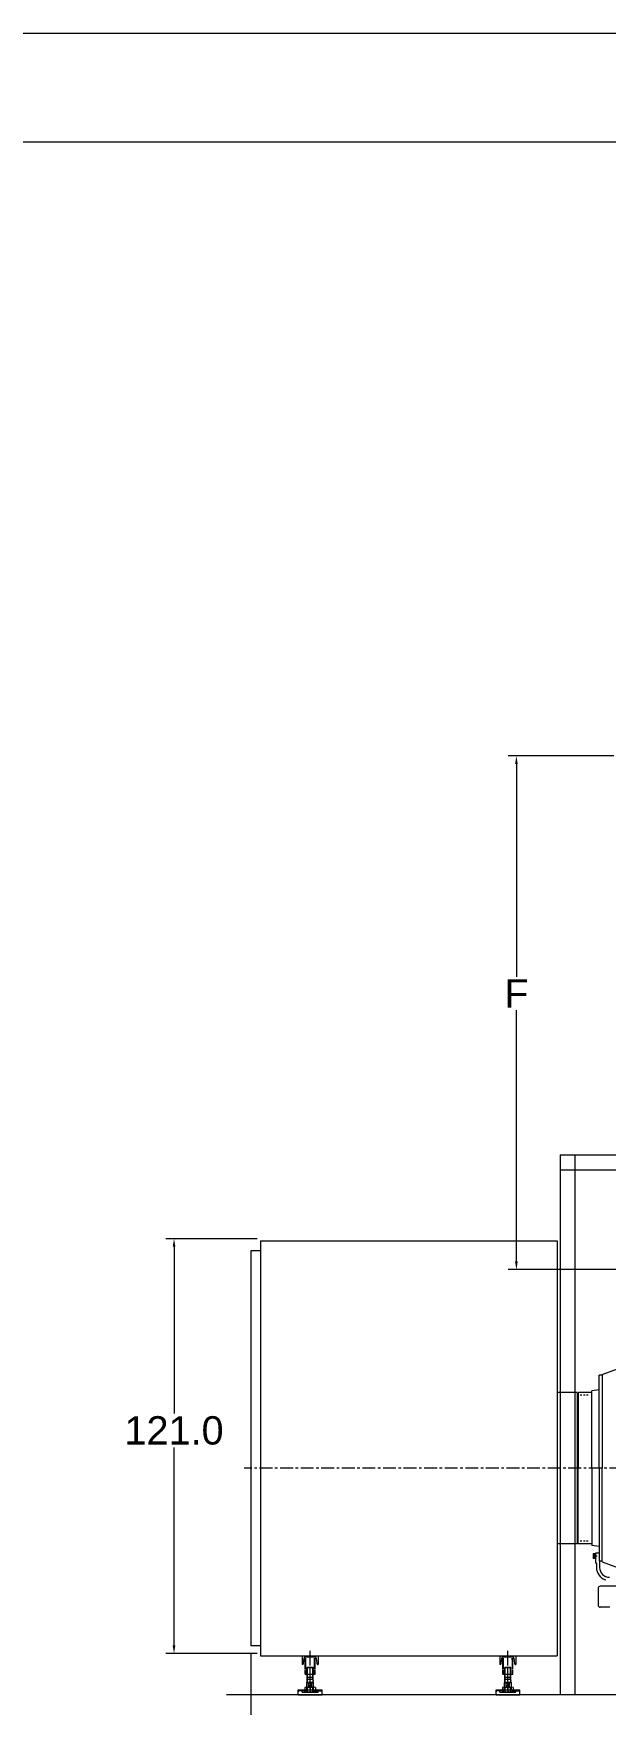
# Model space of a CAD drawing. Header units: inches. Extents: x -7 to 38035, y 41 to 29026.
# Drawn here: x 12844 to 17080, y 16643 to 29026 of the extents above; entities that cross this region are included whole.
import ezdxf
from ezdxf.enums import TextEntityAlignment as Align

# ---------------------------------------------------------------- set-up
doc = ezdxf.new("R2010")
doc.units = ezdxf.units.IN
doc.header["$MEASUREMENT"] = 0
for name, pattern in [('ACAD_ISO04W100', [30, 24, -3, 0, -3]), ('CENTER', [50.8, 31.75, -6.35, 6.35, -6.35]), ('EB_DASH', [6, 3, -3]), ('EB_DASHDOTDOT', [45, 30, -3, 3, -3, 3, -3])]:
    doc.linetypes.add(name, pattern=pattern)
doc.layers.get('Defpoints').update_dxf_attribs({"lineweight": 5})
for name, color, linetype, lineweight in [('CAXA1', 5, 'CENTER', 5), ('CAXAEB0', 7, 'Continuous', 5), ('Title Block', 7, 'Continuous', 5)]:
    doc.layers.add(name, color=color, linetype=linetype, lineweight=lineweight)
doc.styles.add('ACANSTS', font='romans.shx', dxfattribs={"height": 1})
doc.styles.add('Roman', font='arial.ttf')
doc.styles.get("Standard").update_dxf_attribs({"font": 'arial.ttf'})
doc.dimstyles.new('ISO-25', dxfattribs={"dimscale": 30, "dimtxt": 1.5, "dimasz": 1.5, "dimexe": 2, "dimexo": 2, "dimtad": 1, "dimtih": 1, "dimtoh": 1, "dimdec": 1, "dimlfac": 0.03937, "dimdsep": 46, "dimtxsty": 'Standard', "dimcen": 2.5, "dimclrd": 7, "dimclre": 7, "dimclrt": 7, "dimadec": 0, "dimazin": 0, "dimtfac": 1, "dimtdec": 1, "dimtmove": 0, "dimatfit": 3, "dimfxl": 1, "dimlwd": 5, "dimlwe": 5, "dimarcsym": 0})

# ---------------------------------------------------------------- blocks, each defined once
blk = doc.blocks.new('LONE STAR BLOWER TITLE BLOCK (SIZE A)')
at = {"layer": 'Title Block', "lineweight": 15}
for p, q in [((23.625, 18), (0, 18)), ((23.125, 17.5), (0.5, 17.5)), ((23.125, 17.5), (0.5, 17.5))]:
    blk.add_line(p, q, dxfattribs=at)
at = {"layer": 'Title Block', "lineweight": 15, "style": 'ACANSTS'}
for tag, p, height in [('DRAWN_BY', (14.7817, 2.2896), 0.135), ('DRAWN_DATE', (15.8526, 2.3021), 0.135), ('DRAWING_SUBTITLE', (17.7236, 1.9768), 0.2025), ('CHECKED_BY', (14.804, 1.9438), 0.135), ('CHECK_DATE', (15.8339, 1.9487), 0.135), ('ENGINEER', (14.7979, 1.6123), 0.135), ('ENG_DATE', (15.8249, 1.6112), 0.135), ('DRAWING_SUBTITLE', (17.7211, 1.5494), 0.2025), ('MANUFACTURING', (14.7936, 1.2748), 0.135), ('MFG_DATE', (15.826, 1.2778), 0.135), ('CONTROL', (14.7936, 0.9373), 0.135), ('CONTROL_DATE', (15.826, 0.9403), 0.135), ('CAGE_CODE', (17.9275, 0.9163), 0.135), ('MODEL_FILE_NAME', (9.0607, 0.6111), 0.135), ('APPROVED_BY', (14.7823, 0.5726), 0.135), ('APPROVAL_DATE', (15.8177, 0.5698), 0.135)]:
    blk.add_attdef(tag, p, '', height=height, dxfattribs=at)
at = {"layer": 'Title Block', "lineweight": 15, "style": 'Roman', "flags": 8}
for tag, height, p in [('DWG_NUMBER', 0.2812, (19.0664, 1.1474)), ('SCALE', 0.135, (18.1035, 0.7041)), ('SHEETNUMBER', 0.135, (21.2556, 0.7041)), ('TOTA_SHEETS', 0.135, (21.8939, 0.7016))]:
    blk.add_attdef(tag, text='', height=height, dxfattribs=at).set_placement(p, align=Align.TOP_LEFT)
at = {"layer": 'Title Block', "lineweight": 15, "style": 'ACANSTS'}
blk.add_attdef('REVISION', text='', height=0.135, dxfattribs=at).set_placement((22.8495, 0.8933), align=Align.CENTER)
blk = doc.blocks.new('*D241')
at = {"color": 7, "linetype": 'Continuous', "lineweight": 5, "transparency": 16777216}
for p, q in [((14501, 20095), (13825, 20095)), ((13885, 20035), (13885, 18799)), ((13885, 17081), (13885, 18547)), ((14501, 17021), (13825, 17021))]:
    blk.add_line(p, q, dxfattribs=at)
at = {"color": 7, "transparency": 16777216}
for points in [[(13875, 20035), (13895, 20035), (13885, 20095)], [(13875, 17081), (13895, 17081), (13885, 17021)]]:
    blk.add_solid(points, dxfattribs=at)
at = {"layer": 'Defpoints', "color": 0, "transparency": 16777216}
for p in [(14561, 20095), (13885, 17021), (14561, 17021)]:
    blk.add_point(p, dxfattribs=at)
at = {"color": 7, "lineweight": 5, "transparency": 16777216, "insert": (13885, 18673), "char_height": 210, "attachment_point": 5, "style": 'Roman'}
blk.add_mtext('121.0', dxfattribs=at)
blk = doc.blocks.new('*D243')
at = {"color": 7, "linetype": 'Continuous', "lineweight": 5, "transparency": 16777216}
for p, q in [((14453, 17017), (14453, 15772)), ((23443, 16651), (23443, 15772)), ((23383, 15832), (14513, 15832))]:
    blk.add_line(p, q, dxfattribs=at)
at = {"color": 7, "transparency": 16777216}
for points in [[(14513, 15842), (14513, 15822), (14453, 15832)], [(23383, 15842), (23383, 15822), (23443, 15832)]]:
    blk.add_solid(points, dxfattribs=at)
at = {"layer": 'Defpoints', "color": 0, "transparency": 16777216}
for p in [(14453, 17077), (23443, 16711), (14453, 15832)]:
    blk.add_point(p, dxfattribs=at)
at = {"color": 7, "lineweight": 5, "transparency": 16777216, "insert": (20093, 15959), "char_height": 210, "attachment_point": 5, "style": 'Roman'}
blk.add_mtext('C', dxfattribs=at)
blk = doc.blocks.new('*D232')
at = {"color": 7, "linetype": 'Continuous', "lineweight": 5, "transparency": 16777216}
for p, q in [((17142, 23672), (16360, 23672)), ((16420, 23612), (16420, 22035)), ((16420, 19926), (16420, 21788)), ((17523, 19866), (16360, 19866))]:
    blk.add_line(p, q, dxfattribs=at)
at = {"color": 7, "transparency": 16777216}
for points in [[(16410, 23612), (16430, 23612), (16420, 23672)], [(16410, 19926), (16430, 19926), (16420, 19866)]]:
    blk.add_solid(points, dxfattribs=at)
at = {"layer": 'Defpoints', "color": 0, "transparency": 16777216}
for p in [(17202, 23672), (16420, 19866), (17583, 19866)]:
    blk.add_point(p, dxfattribs=at)
at = {"color": 7, "lineweight": 5, "transparency": 16777216, "insert": (16420, 21912), "char_height": 210, "attachment_point": 5, "style": 'Roman'}
blk.add_mtext('F', dxfattribs=at)

msp = doc.modelspace()

# ---------------------------------------------------------------- linework, layer by layer
at = {"color": 7, "lineweight": 5}
for p, q in [((16742.91, 20716.07), (23442.91, 20716.07)), ((16742.91, 20716.07), (16742.91, 16716.07)), ((16852.91, 20716.07), (16852.91, 16716.07)), ((16742.91, 20606.07), (23442.91, 20606.07)), ((14525.91, 20078.19), (14525.91, 17003.79)), ((14525.91, 20078.19), (16722.91, 20078.19)), ((16722.91, 20078.19), (16722.91, 17003.79)), ((14452.71, 20004.99), (14452.71, 17076.99)), ((14525.91, 20004.99), (14452.71, 20004.99)), ((17054.1, 19089.63), (17614.48, 19293.58)), ((17033.27, 19042.4), (17033.27, 19084.13)), ((17054.1, 19084.13), (17033.27, 19084.13)), ((17054.1, 19089.63), (17054.1, 18394.59)), ((16869.31, 18956.03), (16722.91, 18956.03)), ((16869.31, 18956.03), (16869.31, 17833.14)), ((16879.55, 18956.03), (16876.63, 18953.1)), ((16876.63, 18953.1), (16876.63, 18394.59)), ((16979.11, 18956.03), (16879.55, 18956.03)), ((17033.27, 18974.31), (16979.11, 18967.18)), ((16979.11, 18394.59), (16979.11, 18966.8)), ((17033.27, 18394.59), (17033.27, 19042.4)), ((16876.63, 17836.07), (16876.63, 18394.59)), ((16926.49, 18394.59), (16926.49, 18394.59)), ((16979.11, 18394.59), (16979.11, 17821.99)), ((17033.27, 18394.59), (17033.27, 17733.59)), ((17054.1, 17699.54), (17054.1, 18394.59)), ((16869.31, 17833.14), (16722.91, 17833.14)), ((16879.55, 17833.14), (16876.63, 17836.07)), ((16979.11, 17833.14), (16879.55, 17833.14)), ((17033.27, 17814.86), (16979.11, 17821.99)), ((16989.35, 17758.48), (16989.35, 17726.27)), ((17003.99, 17758.48), (16989.35, 17758.48)), ((17003.99, 17750.23), (16989.35, 17750.23)), ((17003.99, 17734.52), (16989.35, 17734.52)), ((17003.99, 17726.27), (16989.35, 17726.27)), ((17003.99, 17758.48), (17003.99, 17726.27)), ((17003.99, 17756.45), (17006.92, 17756.45)), ((17006.92, 17741.6), (17003.99, 17744.2)), ((17006.92, 17740.49), (17003.99, 17743.09)), ((17003.99, 17728.3), (17006.92, 17728.3)), ((17006.92, 17764.34), (17006.92, 17694.06)), ((17033.27, 17764.34), (17006.92, 17764.34)), ((17033.27, 17733.59), (17033.27, 17705.04)), ((17006.92, 17694.06), (17006.92, 17694.06)), ((17006.92, 17694.06), (17008.39, 17694.06)), ((17012.78, 17689.67), (17012.78, 17658.93)), ((17054.1, 17705.04), (17033.27, 17705.04)), ((17036.2, 17705.04), (17036.2, 17658.93)), ((17054.1, 17699.54), (17570.56, 17511.57)), ((17025.22, 17505.21), (17025.22, 17378.93)), ((17329, 17519.85), (17039.86, 17519.85)), ((17112, 17364.29), (17039.86, 17364.29)), ((14525.91, 17076.99), (14452.71, 17076.99)), ((14525.91, 17003.79), (16722.91, 17003.79)), ((14834.35, 17003.79), (14951.47, 17003.79)), ((14834.35, 17003.79), (14834.35, 16940.83)), ((14843.8, 16946.11), (14847.79, 16985.92)), ((14859.44, 16996.47), (14926.37, 16996.47)), ((14892.91, 16936.44), (14892.91, 17008.18)), ((14938.03, 16985.92), (14942.01, 16946.11)), ((14951.47, 17003.79), (14951.47, 16940.83)), ((16298.35, 17003.79), (16415.47, 17003.79)), ((16298.35, 17003.79), (16298.35, 16940.83)), ((16307.8, 16946.11), (16311.79, 16985.92)), ((16323.44, 16996.47), (16390.37, 16996.47)), ((16356.91, 16936.44), (16356.91, 17008.18)), ((16402.03, 16985.92), (16406.01, 16946.11)), ((16415.47, 17003.79), (16415.47, 16940.83)), ((14837.98, 16940.83), (14834.35, 16940.83)), ((14856.31, 16867.33), (14929.51, 16867.33)), ((14870.21, 16844.9), (14915.6, 16844.9)), ((14870.95, 16916.42), (14873.87, 16919.34)), ((14870.95, 16916.42), (14914.87, 16916.42)), ((14870.95, 16809.76), (14870.95, 16916.42)), ((14873.72, 16830.21), (14873.87, 16919.34)), ((14873.87, 16919.34), (14911.94, 16919.34)), ((14914.87, 16916.42), (14911.94, 16919.34)), ((14947.84, 16940.83), (14951.47, 16940.83)), ((16301.98, 16940.83), (16298.35, 16940.83)), ((16320.31, 16867.33), (16393.51, 16867.33)), ((16334.21, 16844.9), (16379.6, 16844.9)), ((16334.95, 16916.42), (16337.87, 16919.34)), ((16334.95, 16916.42), (16378.87, 16916.42)), ((16334.95, 16809.76), (16334.95, 16916.42)), ((16337.72, 16830.21), (16337.87, 16919.34)), ((16337.87, 16919.34), (16375.94, 16919.34)), ((16378.87, 16916.42), (16375.94, 16919.34)), ((16411.84, 16940.83), (16415.47, 16940.83)), ((14805.07, 16752.67), (14980.75, 16752.67)), ((14805.07, 16716.07), (14805.07, 16752.67)), ((14805.07, 16716.07), (14805.07, 16736.56)), ((14834.35, 16743.88), (14812.39, 16743.88)), ((14834.35, 16735.1), (14834.35, 16752.67)), ((14834.35, 16752.67), (14951.47, 16752.67)), ((14834.35, 16735.1), (14951.47, 16735.1)), ((14837.27, 16743.88), (14837.27, 16752.67)), ((14853.38, 16743.88), (14837.27, 16743.88)), ((14853.38, 16743.88), (14853.38, 16752.67)), ((14854.03, 16769.24), (14854.03, 16739.53)), ((14859.23, 16735.1), (14859.23, 16746.81)), ((14867.29, 16746.81), (14859.23, 16746.81)), ((14859.97, 16738.03), (14859.97, 16746.81)), ((14859.97, 16738.03), (14925.85, 16738.03)), ((14863.75, 16772.17), (14922.07, 16772.17)), ((14863.75, 16736.6), (14922.07, 16736.6)), ((14865.82, 16746.81), (14865.82, 16752.67)), ((14870.21, 16809.76), (14867.29, 16806.83)), ((14867.29, 16746.81), (14867.29, 16806.83)), ((14867.29, 16806.83), (14879.71, 16806.83)), ((14870.21, 16809.76), (14915.6, 16809.76)), ((14870.95, 16830.26), (14914.87, 16830.26)), ((14873.72, 16830.21), (14870.95, 16816.86)), ((14873.47, 16739.53), (14873.47, 16769.24)), ((14906.1, 16809.76), (14879.71, 16774.63)), ((14879.71, 16809.76), (14906.1, 16774.63)), ((14879.71, 16774.63), (14879.71, 16809.76)), ((14879.71, 16774.63), (14906.1, 16774.63)), ((14892.91, 16775.11), (14892.91, 16732.2)), ((14906.1, 16774.63), (14906.1, 16809.76)), ((14906.1, 16806.83), (14918.53, 16806.83)), ((14912.09, 16830.21), (14914.87, 16816.86)), ((14912.35, 16739.53), (14912.35, 16769.24)), ((14915.6, 16809.76), (14918.53, 16806.83)), ((14918.53, 16746.81), (14918.53, 16806.83)), ((14918.53, 16746.81), (14926.58, 16746.81)), ((14919.99, 16746.81), (14919.99, 16752.67)), ((14925.85, 16738.03), (14925.85, 16746.81)), ((14926.58, 16735.1), (14926.58, 16746.81)), ((14931.79, 16769.24), (14931.79, 16739.53)), ((14932.43, 16743.88), (14932.43, 16752.67)), ((14932.43, 16743.88), (14948.54, 16743.88)), ((14948.54, 16743.88), (14948.54, 16752.67)), ((14951.47, 16735.1), (14951.47, 16752.67)), ((14951.47, 16743.88), (14973.43, 16743.88)), ((14980.75, 16716.07), (14980.75, 16752.67)), ((14980.75, 16716.07), (14980.75, 16736.56)), ((16269.07, 16752.67), (16444.75, 16752.67)), ((16269.07, 16716.07), (16269.07, 16752.67)), ((16269.07, 16716.07), (16269.07, 16736.56)), ((16298.35, 16743.88), (16276.39, 16743.88)), ((16298.35, 16735.1), (16298.35, 16752.67)), ((16298.35, 16752.67), (16415.47, 16752.67)), ((16298.35, 16735.1), (16415.47, 16735.1)), ((16301.27, 16743.88), (16301.27, 16752.67)), ((16317.38, 16743.88), (16301.27, 16743.88)), ((16317.38, 16743.88), (16317.38, 16752.67)), ((16318.03, 16769.24), (16318.03, 16739.53)), ((16323.23, 16735.1), (16323.23, 16746.81)), ((16331.29, 16746.81), (16323.23, 16746.81)), ((16323.97, 16738.03), (16323.97, 16746.81)), ((16323.97, 16738.03), (16389.85, 16738.03)), ((16327.75, 16772.17), (16386.07, 16772.17)), ((16327.75, 16736.6), (16386.07, 16736.6)), ((16329.82, 16746.81), (16329.82, 16752.67)), ((16334.21, 16809.76), (16331.29, 16806.83)), ((16331.29, 16746.81), (16331.29, 16806.83)), ((16331.29, 16806.83), (16343.71, 16806.83)), ((16334.21, 16809.76), (16379.6, 16809.76)), ((16334.95, 16830.26), (16378.87, 16830.26)), ((16337.72, 16830.21), (16334.95, 16816.86)), ((16337.47, 16739.53), (16337.47, 16769.24)), ((16370.1, 16809.76), (16343.71, 16774.63)), ((16343.71, 16809.76), (16370.1, 16774.63)), ((16343.71, 16774.63), (16343.71, 16809.76)), ((16343.71, 16774.63), (16370.1, 16774.63)), ((16356.91, 16775.11), (16356.91, 16732.2)), ((16370.1, 16774.63), (16370.1, 16809.76)), ((16370.1, 16806.83), (16382.53, 16806.83)), ((16376.09, 16830.21), (16378.87, 16816.86)), ((16376.35, 16739.53), (16376.35, 16769.24)), ((16379.6, 16809.76), (16382.53, 16806.83)), ((16382.53, 16746.81), (16382.53, 16806.83)), ((16382.53, 16746.81), (16390.58, 16746.81)), ((16383.99, 16746.81), (16383.99, 16752.67)), ((16389.85, 16738.03), (16389.85, 16746.81)), ((16390.58, 16735.1), (16390.58, 16746.81)), ((16395.79, 16769.24), (16395.79, 16739.53)), ((16396.43, 16743.88), (16396.43, 16752.67)), ((16396.43, 16743.88), (16412.54, 16743.88)), ((16412.54, 16743.88), (16412.54, 16752.67)), ((16415.47, 16735.1), (16415.47, 16752.67)), ((16415.47, 16743.88), (16437.43, 16743.88)), ((16444.75, 16716.07), (16444.75, 16752.67)), ((16444.75, 16716.07), (16444.75, 16736.56)), ((24105.29, 16716.07), (14273.24, 16716.07)), ((14805.07, 16716.07), (14980.75, 16716.07)), ((14805.07, 16716.07), (14980.75, 16716.07)), ((16269.07, 16716.07), (16444.75, 16716.07)), ((16269.07, 16716.07), (16444.75, 16716.07))]:
    msp.add_line(p, q, dxfattribs=at)
at = {"color": 7, "linetype": 'EB_DASH', "lineweight": 5, "ltscale": 4}
for p, q in [((16952.22, 18936.27), (16876.63, 18936.27)), ((16952.22, 17852.91), (16876.63, 17852.91))]:
    msp.add_line(p, q, dxfattribs=at)
at = {"color": 7, "linetype": 'ACAD_ISO04W100', "lineweight": 5, "ltscale": 0.3}
msp.add_line((17017.63, 17742.38), (16986.23, 17742.38), dxfattribs=at)
at = {"color": 7, "linetype": 'ACAD_ISO04W100', "lineweight": 5, "ltscale": 2}
for p, q in [((14892.91, 16751.54), (14892.91, 17041.98)), ((16356.91, 16751.54), (16356.91, 17041.98))]:
    msp.add_line(p, q, dxfattribs=at)
at = {"color": 7, "lineweight": 5}
for centre, radius, start, end in [((17008.39, 17689.67), 4.39, 0, 90), ((17109.4, 17658.93), 96.62, 180, 250.528779), ((17109.4, 17658.93), 73.2, 180, 270), ((17039.86, 17505.21), 14.64, 90, 180), ((17075.73, 17563.69), 4.39, 0, 70.528779), ((17039.86, 17378.93), 14.64, 180, 270), ((14859.44, 16984.75), 11.71, 90, 174.289407), ((14926.37, 16984.75), 11.71, 5.710593, 90), ((16323.44, 16984.75), 11.71, 90, 174.289407), ((16390.37, 16984.75), 11.71, 5.710593, 90), ((14837.98, 16946.69), 5.86, 270, 354.289407), ((14947.84, 16946.69), 5.86, 185.710593, 270), ((16301.98, 16946.69), 5.86, 270, 354.289407), ((16411.84, 16946.69), 5.86, 185.710593, 270), ((14812.39, 16736.56), 7.32, 90, 180), ((14863.75, 16754.6), 17.57, 56.411319, 123.588681), ((14863.75, 16754.17), 17.57, 236.411319, 303.588681), ((14892.91, 16921.85), 186.75, 259.840784, 280.159216), ((14892.91, 16706.29), 65.88, 72.837058, 107.162942), ((14892.91, 16802.48), 65.88, 252.837058, 287.162942), ((14922.07, 16754.6), 17.57, 56.411319, 123.588681), ((14922.07, 16754.17), 17.57, 236.411319, 303.588681), ((14973.43, 16736.56), 7.32, 0, 90), ((16276.39, 16736.56), 7.32, 90, 180), ((16327.75, 16754.6), 17.57, 56.411319, 123.588681), ((16327.75, 16754.17), 17.57, 236.411319, 303.588681), ((16356.91, 16921.85), 186.75, 259.840784, 280.159216), ((16356.91, 16706.29), 65.88, 72.837058, 107.162942), ((16356.91, 16802.48), 65.88, 252.837058, 287.162942), ((16386.07, 16754.6), 17.57, 56.411319, 123.588681), ((16386.07, 16754.17), 17.57, 236.411319, 303.588681), ((16437.43, 16736.56), 7.32, 0, 90)]:
    msp.add_arc(centre, radius, start, end, dxfattribs=at)
at = {"layer": 'CAXA1', "linetype": 'CENTER', "lineweight": 5, "ltscale": 3}
msp.add_line((19490.25, 18394.59), (14403.4, 18394.59), dxfattribs=at)
at = {"layer": 'CAXAEB0', "color": 7, "linetype": 'EB_DASHDOTDOT', "lineweight": 5}
for p, q in [((14856.31, 16867.33), (14856.31, 16996.04)), ((14859.66, 16867.33), (14859.97, 16996.47)), ((14926.08, 16867.33), (14925.85, 16996.47)), ((14929.51, 16867.33), (14929.51, 16996.04)), ((16320.31, 16867.33), (16320.31, 16996.04)), ((16323.66, 16867.33), (16323.97, 16996.47)), ((16390.08, 16867.33), (16389.85, 16996.47)), ((16393.51, 16867.33), (16393.51, 16996.04)), ((14912.09, 16830.21), (14911.94, 16919.34)), ((14914.87, 16809.76), (14914.87, 16916.42)), ((16376.09, 16830.21), (16375.94, 16919.34)), ((16378.87, 16809.76), (16378.87, 16916.42))]:
    msp.add_line(p, q, dxfattribs=at)

# ---------------------------------------------------------------- block references
at = {"xscale": 1610.262423542551, "yscale": 1610.262423542551, "zscale": 1610.262423542551}
msp.add_blockref('LONE STAR BLOWER TITLE BLOCK (SIZE A)', (-7.32, 41.33), dxfattribs=at)

# ---------------------------------------------------------------- dimensions: what is measured, and where the dimension line sits
at = {"color": 7, "lineweight": 5}
for base, p1, p2, angle, text, picture, middle in [((16420.09, 19865.91), (17202.37, 23672.31), (17583.01, 19865.91), 90, 'F', '*D232', (16420.09, 21911.69)), ((13885.12, 17021.09), (14560.52, 20095.49), (14560.52, 17021.09), 90, '121.0', '*D241', (13885.12, 18672.63)), ((14452.71, 15831.88), (23442.91, 16710.82), (14452.71, 17076.99), 180, 'C', '*D243', (20092.91, 15831.88))]:
    dim = msp.add_linear_dim(base=base, p1=p1, p2=p2, angle=angle, text=text, dimstyle='ISO-25', override={"dimtxt": 7, "dimasz": 2, "dimpost": '\\X', "dimtxsty": 'Roman'}, dxfattribs=at)
    dim.commit()
    dim.dimension.update_dxf_attribs({"geometry": picture, "text_midpoint": middle, "dimtype": 160})

doc.saveas('drawing.dxf')
